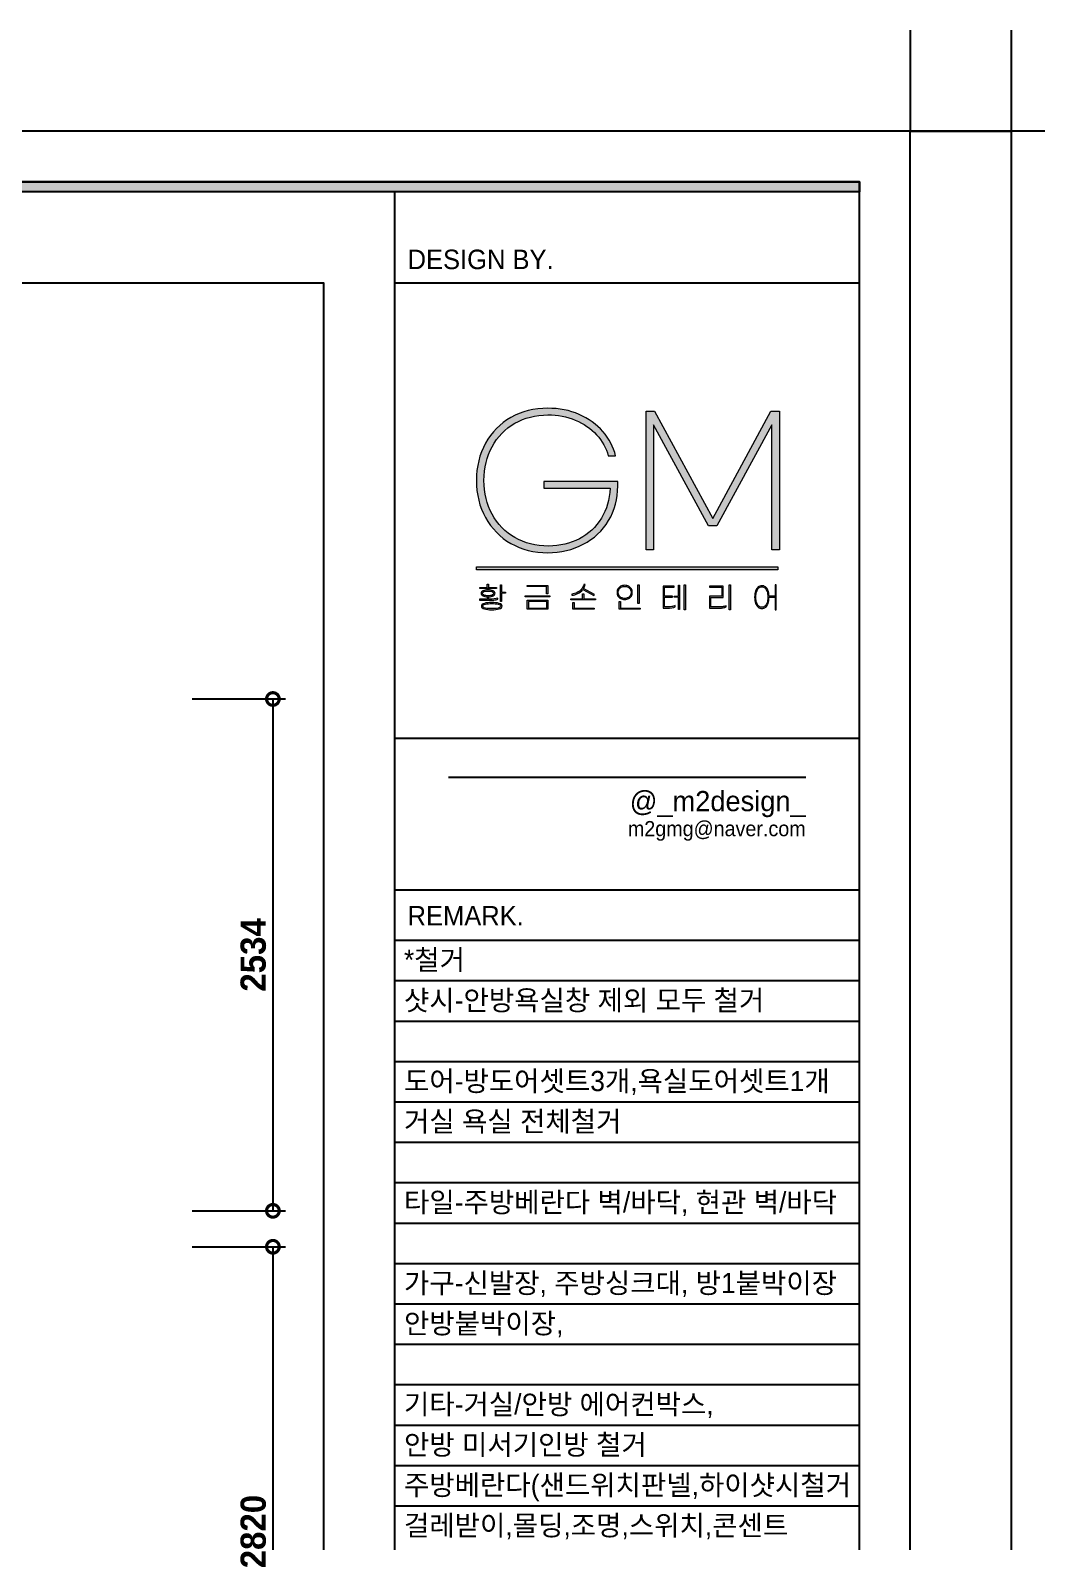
# Model space of a CAD drawing. Header units: inches. Extents: x 157163 to 245256, y -61743 to -20857.
# Drawn here: x 218900 to 223883, y -28340 to -20857 of the extents above; entities that cross this region are included whole.
import ezdxf
from ezdxf.enums import TextEntityAlignment as Align

# ---------------------------------------------------------------- set-up
doc = ezdxf.new("R2010")
doc.units = ezdxf.units.IN
doc.header["$LTSCALE"] = 50
doc.header["$MEASUREMENT"] = 0
for name, color, linetype in [('0-ELC TEXT', 7, 'Continuous'), ('07-DIM WAL', 5, 'Continuous'), ('_U+B808_U+C774_U+C5B4 2', 7, 'Continuous'), ('FORM(YOURNAME)-1', 1, 'Continuous'), ('FORM(YOURNAME)-11', 1, 'Continuous')]:
    doc.layers.add(name, color=color, linetype=linetype)
doc.styles.add('YOURNAME', font='HY울릉도M.TTF')
doc.styles.add('넥슨고딕', font='NEXONLv1GothicBold.ttf')
doc.styles.add('코레일둥고', font='Korail_Round_Gothic_Medium.ttf')
doc.dimstyles.new('50', dxfattribs={"dimscale": 50, "dimtxt": 2.5, "dimasz": 2.5, "dimexe": 1.25, "dimexo": 2, "dimtad": 1, "dimdec": 0, "dimtxsty": '넥슨고딕', "dimblk": 'DOTSMALL', "dimcen": 2.5, "dimclrd": 1, "dimclre": 1, "dimclrt": 7, "dimadec": 0, "dimazin": 0, "dimtfac": 1, "dimtdec": 0, "dimtix": 1, "dimtmove": 0, "dimatfit": 3, "dimldrblk": 'DOTSMALL', "dimfxl": 1.25, "dimarcsym": 0})

# ---------------------------------------------------------------- blocks, each defined once
blk = doc.blocks.new('block 29')
at = {"layer": '_U+B808_U+C774_U+C5B4 2'}
h = blk.add_hatch(color=35, dxfattribs=at)
h.dxf.hatch_style = 2
edge = h.paths.add_edge_path()
edge.add_spline(control_points=[(626.29, -130.32), (626.06, -130.35), (625.8, -130.36), (625.5, -130.36), (625.5, -130.36), (624.38, -130.36), (624.38, -130.36), (624.38, -130.36), (624.38, -130.21), (624.38, -130.21), (624.38, -130.21), (625.42, -130.21), (625.42, -130.21), (625.42, -130.21), (625.42, -129.89), (625.42, -129.89), (625.16, -129.88), (624.96, -129.84), (624.81, -129.76), (624.66, -129.68), (624.58, -129.57), (624.58, -129.44), (624.58, -129.3), (624.66, -129.19), (624.83, -129.1), (625, -129.02), (625.22, -128.98), (625.5, -128.98), (625.79, -128.98), (626.01, -129.02), (626.18, -129.1), (626.34, -129.19), (626.43, -129.3), (626.43, -129.44), (626.43, -129.57), (626.35, -129.68), (626.2, -129.76), (626.05, -129.84), (625.84, -129.89), (625.58, -129.89), (625.58, -129.89), (625.58, -130.21), (625.58, -130.21), (626.18, -130.2), (626.58, -130.16), (626.78, -130.07), (626.78, -130.07), (626.78, -130.22), (626.78, -130.22), (626.68, -130.27), (626.51, -130.3), (626.29, -130.32)], knot_values=[0, 0, 0, 0, 1, 1, 1, 2, 2, 2, 3, 3, 3, 4, 4, 4, 5, 5, 5, 6, 6, 6, 7, 7, 7, 8, 8, 8, 9, 9, 9, 10, 10, 10, 11, 11, 11, 12, 12, 12, 13, 13, 13, 14, 14, 14, 15, 15, 15, 16, 16, 16, 17, 17, 17, 17], degree=3, periodic=0)
h.paths.add_polyline_path([(626.62, -128.8), (624.41, -128.8), (624.41, -128.65), (625.41, -128.65), (625.41, -128.24), (625.58, -128.24), (625.58, -128.65), (626.62, -128.65)])
edge = h.paths.add_edge_path()
edge.add_spline(control_points=[(626.98, -130.76), (627.24, -130.83), (627.37, -130.96), (627.37, -131.13), (627.37, -131.3), (627.24, -131.42), (626.98, -131.5), (626.72, -131.57), (626.39, -131.61), (626, -131.61), (625.61, -131.61), (625.28, -131.57), (625.02, -131.5), (624.76, -131.42), (624.63, -131.3), (624.63, -131.13), (624.63, -130.96), (624.76, -130.83), (625.02, -130.76), (625.28, -130.68), (625.61, -130.65), (626, -130.65), (626.39, -130.65), (626.72, -130.68), (626.98, -130.76)], knot_values=[0, 0, 0, 0, 1, 1, 1, 2, 2, 2, 3, 3, 3, 4, 4, 4, 5, 5, 5, 6, 6, 6, 7, 7, 7, 8, 8, 8, 8], degree=3, periodic=0)
edge = h.paths.add_edge_path()
edge.add_spline(control_points=[(624.95, -129.67), (625.09, -129.72), (625.27, -129.75), (625.5, -129.75), (625.73, -129.75), (625.92, -129.72), (626.06, -129.67), (626.2, -129.61), (626.27, -129.53), (626.27, -129.44), (626.27, -129.34), (626.2, -129.27), (626.06, -129.21), (625.92, -129.15), (625.73, -129.13), (625.5, -129.13), (625.27, -129.13), (625.09, -129.15), (624.95, -129.21), (624.81, -129.27), (624.74, -129.34), (624.74, -129.44), (624.74, -129.53), (624.81, -129.61), (624.95, -129.67)], knot_values=[0, 0, 0, 0, 1, 1, 1, 2, 2, 2, 3, 3, 3, 4, 4, 4, 5, 5, 5, 6, 6, 6, 7, 7, 7, 8, 8, 8, 8], degree=3, periodic=0)
edge = h.paths.add_edge_path()
edge.add_spline(control_points=[(626.83, -131.38), (627.08, -131.33), (627.2, -131.25), (627.2, -131.13), (627.2, -131.01), (627.08, -130.92), (626.83, -130.87), (626.59, -130.82), (626.31, -130.79), (626, -130.79), (625.69, -130.79), (625.41, -130.82), (625.17, -130.87), (624.92, -130.92), (624.8, -131.01), (624.8, -131.13), (624.8, -131.25), (624.92, -131.33), (625.17, -131.38), (625.41, -131.44), (625.69, -131.46), (626, -131.46), (626.31, -131.46), (626.59, -131.44), (626.83, -131.38)], knot_values=[0, 0, 0, 0, 1, 1, 1, 2, 2, 2, 3, 3, 3, 4, 4, 4, 5, 5, 5, 6, 6, 6, 7, 7, 7, 8, 8, 8, 8], degree=3, periodic=0)
h.paths.add_polyline_path([(627.8, -129.28), (627.8, -129.43), (627.29, -129.43), (627.29, -130.53), (627.13, -130.53), (627.13, -128.32), (627.29, -128.32), (627.29, -129.28)])
h = blk.add_hatch(color=35, dxfattribs=at)
h.dxf.hatch_style = 2
h.paths.add_polyline_path([(633.67, -129.92), (630.41, -129.92), (630.41, -129.77), (633.67, -129.77)])
h.paths.add_polyline_path([(633.4, -129.51), (633.24, -129.51), (633.24, -128.55), (630.66, -128.55), (630.66, -128.4), (633.4, -128.4)])
h.paths.add_polyline_path([(633.41, -131.54), (630.67, -131.54), (630.67, -130.36), (633.41, -130.36)])
h.paths.add_polyline_path([(633.25, -131.39), (633.25, -130.51), (630.83, -130.51), (630.83, -131.39)])
h = blk.add_hatch(color=35, dxfattribs=at)
h.dxf.hatch_style = 2
h.paths.add_polyline_path([(639.69, -130.16), (639.69, -130.31), (636.44, -130.31), (636.44, -130.16), (637.98, -130.16), (637.98, -129.51), (638.15, -129.51), (638.15, -130.16)])
edge = h.paths.add_edge_path()
edge.add_spline(control_points=[(637.36, -129.47), (637.09, -129.61), (636.83, -129.68), (636.58, -129.68), (636.58, -129.68), (636.58, -129.53), (636.58, -129.53), (636.8, -129.52), (637.02, -129.46), (637.24, -129.35), (637.47, -129.24), (637.66, -129.08), (637.83, -128.89), (638, -128.7), (638.1, -128.49), (638.15, -128.26), (638.15, -128.26), (638.31, -128.28), (638.31, -128.28), (638.27, -128.46), (638.21, -128.63), (638.1, -128.79), (638.1, -128.79), (639.55, -129.58), (639.55, -129.58), (639.55, -129.58), (639.48, -129.71), (639.48, -129.71), (639.48, -129.71), (638.01, -128.93), (638.01, -128.93), (637.84, -129.15), (637.62, -129.33), (637.36, -129.47)], knot_values=[0, 0, 0, 0, 1, 1, 1, 2, 2, 2, 3, 3, 3, 4, 4, 4, 5, 5, 5, 6, 6, 6, 7, 7, 7, 8, 8, 8, 9, 9, 9, 10, 10, 10, 11, 11, 11, 11], degree=3, periodic=0)
h.paths.add_polyline_path([(636.86, -131.39), (639.51, -131.39), (639.51, -131.54), (636.7, -131.54), (636.7, -130.65), (636.86, -130.65)])
h = blk.add_hatch(color=35, dxfattribs=at)
h.dxf.hatch_style = 2
edge = h.paths.add_edge_path()
edge.add_spline(control_points=[(644.09, -128.5), (644.24, -128.59), (644.35, -128.7), (644.43, -128.84), (644.51, -128.98), (644.55, -129.14), (644.55, -129.31), (644.55, -129.49), (644.51, -129.65), (644.43, -129.79), (644.35, -129.93), (644.24, -130.04), (644.09, -130.13), (643.93, -130.21), (643.75, -130.25), (643.54, -130.25), (643.33, -130.25), (643.15, -130.21), (643, -130.13), (642.85, -130.04), (642.73, -129.93), (642.65, -129.79), (642.57, -129.65), (642.53, -129.49), (642.53, -129.31), (642.53, -129.14), (642.57, -128.98), (642.65, -128.84), (642.73, -128.7), (642.85, -128.59), (643, -128.5), (643.15, -128.42), (643.33, -128.38), (643.54, -128.38), (643.75, -128.38), (643.93, -128.42), (644.09, -128.5)], knot_values=[0, 0, 0, 0, 1, 1, 1, 2, 2, 2, 3, 3, 3, 4, 4, 4, 5, 5, 5, 6, 6, 6, 7, 7, 7, 8, 8, 8, 9, 9, 9, 10, 10, 10, 11, 11, 11, 12, 12, 12, 12], degree=3, periodic=0)
edge = h.paths.add_edge_path()
edge.add_spline(control_points=[(643.1, -128.62), (642.97, -128.69), (642.87, -128.78), (642.8, -128.9), (642.73, -129.02), (642.7, -129.16), (642.7, -129.31), (642.7, -129.47), (642.73, -129.61), (642.8, -129.73), (642.87, -129.85), (642.97, -129.94), (643.1, -130.01), (643.23, -130.07), (643.38, -130.11), (643.54, -130.11), (643.71, -130.11), (643.86, -130.07), (643.99, -130.01), (644.12, -129.94), (644.21, -129.85), (644.28, -129.73), (644.35, -129.61), (644.39, -129.47), (644.39, -129.31), (644.39, -129.16), (644.35, -129.02), (644.28, -128.9), (644.21, -128.78), (644.12, -128.69), (643.99, -128.62), (643.86, -128.56), (643.71, -128.52), (643.54, -128.52), (643.38, -128.52), (643.23, -128.56), (643.1, -128.62)], knot_values=[0, 0, 0, 0, 1, 1, 1, 2, 2, 2, 3, 3, 3, 4, 4, 4, 5, 5, 5, 6, 6, 6, 7, 7, 7, 8, 8, 8, 9, 9, 9, 10, 10, 10, 11, 11, 11, 12, 12, 12, 12], degree=3, periodic=0)
h.paths.add_polyline_path([(642.98, -131.39), (645.58, -131.39), (645.58, -131.54), (642.82, -131.54), (642.82, -130.53), (642.98, -130.53)])
h.paths.add_polyline_path([(645.45, -130.78), (645.29, -130.78), (645.29, -128.32), (645.45, -128.32)])
h = blk.add_hatch(color=35, dxfattribs=at)
h.dxf.hatch_style = 2
edge = h.paths.add_edge_path()
edge.add_spline(control_points=[(649.11, -131.24), (649.37, -131.24), (649.58, -131.22), (649.75, -131.19), (649.92, -131.17), (650.08, -131.12), (650.22, -131.05), (650.22, -131.05), (650.22, -131.21), (650.22, -131.21), (649.97, -131.33), (649.61, -131.39), (649.13, -131.39), (649.13, -131.39), (648.63, -131.39), (648.63, -131.39), (648.63, -131.39), (648.63, -128.48), (648.63, -128.48), (648.63, -128.48), (650.06, -128.48), (650.06, -128.48), (650.06, -128.48), (650.06, -128.63), (650.06, -128.63), (650.06, -128.63), (648.79, -128.63), (648.79, -128.63), (648.79, -128.63), (648.79, -129.81), (648.79, -129.81), (648.79, -129.81), (649.87, -129.81), (649.87, -129.81), (649.87, -129.81), (649.87, -129.96), (649.87, -129.96), (649.87, -129.96), (648.79, -129.96), (648.79, -129.96), (648.79, -129.96), (648.79, -131.24), (648.79, -131.24), (648.79, -131.24), (649.11, -131.24), (649.11, -131.24)], knot_values=[0, 0, 0, 0, 1, 1, 1, 2, 2, 2, 3, 3, 3, 4, 4, 4, 5, 5, 5, 6, 6, 6, 7, 7, 7, 8, 8, 8, 9, 9, 9, 10, 10, 10, 11, 11, 11, 12, 12, 12, 13, 13, 13, 14, 14, 14, 15, 15, 15, 15], degree=3, periodic=0)
h.paths.add_polyline_path([(650.64, -128.35), (650.8, -128.35), (650.8, -131.56), (650.64, -131.56), (650.64, -129.94), (650.06, -129.94), (650.06, -129.79), (650.64, -129.79)])
h.paths.add_polyline_path([(651.57, -128.32), (651.57, -131.62), (651.41, -131.62), (651.41, -128.32)])
h = blk.add_hatch(color=35, dxfattribs=at)
h.dxf.hatch_style = 2
edge = h.paths.add_edge_path()
edge.add_spline(control_points=[(656.55, -129.97), (656.55, -129.97), (654.9, -129.97), (654.9, -129.97), (654.9, -129.97), (654.9, -131.24), (654.9, -131.24), (654.9, -131.24), (656.08, -131.24), (656.08, -131.24), (656.23, -131.24), (656.39, -131.22), (656.55, -131.19), (656.7, -131.17), (656.83, -131.13), (656.93, -131.08), (656.93, -131.08), (656.93, -131.23), (656.93, -131.23), (656.83, -131.28), (656.71, -131.32), (656.55, -131.34), (656.4, -131.37), (656.24, -131.39), (656.08, -131.39), (656.08, -131.39), (654.74, -131.39), (654.74, -131.39), (654.74, -131.39), (654.74, -129.82), (654.74, -129.82), (654.74, -129.82), (656.39, -129.82), (656.39, -129.82), (656.39, -129.82), (656.39, -128.63), (656.39, -128.63), (656.39, -128.63), (654.73, -128.63), (654.73, -128.63), (654.73, -128.63), (654.73, -128.48), (654.73, -128.48), (654.73, -128.48), (656.55, -128.48), (656.55, -128.48), (656.55, -128.48), (656.55, -129.97), (656.55, -129.97)], knot_values=[0, 0, 0, 0, 1, 1, 1, 2, 2, 2, 3, 3, 3, 4, 4, 4, 5, 5, 5, 6, 6, 6, 7, 7, 7, 8, 8, 8, 9, 9, 9, 10, 10, 10, 11, 11, 11, 12, 12, 12, 13, 13, 13, 14, 14, 14, 15, 15, 15, 16, 16, 16, 16], degree=3, periodic=0)
h.paths.add_polyline_path([(657.51, -131.62), (657.34, -131.62), (657.34, -128.32), (657.51, -128.32)])
h = blk.add_hatch(color=35, dxfattribs=at)
h.dxf.hatch_style = 2
edge = h.paths.add_edge_path()
edge.add_spline(control_points=[(663.56, -128.32), (663.56, -128.32), (663.56, -131.62), (663.56, -131.62), (663.56, -131.62), (663.4, -131.62), (663.4, -131.62), (663.4, -131.62), (663.4, -129.94), (663.4, -129.94), (663.4, -129.94), (662.6, -129.94), (662.6, -129.94), (662.6, -130.27), (662.56, -130.54), (662.48, -130.77), (662.4, -130.99), (662.29, -131.16), (662.14, -131.27), (662, -131.38), (661.84, -131.43), (661.65, -131.43), (661.47, -131.43), (661.3, -131.38), (661.16, -131.27), (661.02, -131.16), (660.91, -130.99), (660.82, -130.76), (660.74, -130.54), (660.7, -130.26), (660.7, -129.93), (660.7, -129.6), (660.74, -129.33), (660.82, -129.1), (660.91, -128.88), (661.02, -128.71), (661.16, -128.6), (661.3, -128.49), (661.47, -128.43), (661.65, -128.43), (661.83, -128.43), (661.99, -128.48), (662.13, -128.58), (662.26, -128.68), (662.37, -128.83), (662.46, -129.04), (662.54, -129.24), (662.59, -129.5), (662.6, -129.79), (662.6, -129.79), (663.4, -129.79), (663.4, -129.79), (663.4, -129.79), (663.4, -128.32), (663.4, -128.32), (663.4, -128.32), (663.56, -128.32), (663.56, -128.32)], knot_values=[0, 0, 0, 0, 1, 1, 1, 2, 2, 2, 3, 3, 3, 4, 4, 4, 5, 5, 5, 6, 6, 6, 7, 7, 7, 8, 8, 8, 9, 9, 9, 10, 10, 10, 11, 11, 11, 12, 12, 12, 13, 13, 13, 14, 14, 14, 15, 15, 15, 16, 16, 16, 17, 17, 17, 18, 18, 18, 19, 19, 19, 19], degree=3, periodic=0)
edge = h.paths.add_edge_path()
edge.add_spline(control_points=[(662.06, -131.13), (662.18, -131.03), (662.27, -130.88), (662.34, -130.68), (662.4, -130.48), (662.44, -130.23), (662.44, -129.93), (662.44, -129.64), (662.4, -129.39), (662.34, -129.19), (662.27, -128.98), (662.18, -128.83), (662.06, -128.73), (661.94, -128.63), (661.8, -128.58), (661.65, -128.58), (661.5, -128.58), (661.37, -128.63), (661.25, -128.73), (661.13, -128.83), (661.04, -128.98), (660.97, -129.19), (660.9, -129.39), (660.87, -129.64), (660.87, -129.93), (660.87, -130.23), (660.9, -130.48), (660.97, -130.68), (661.04, -130.88), (661.13, -131.03), (661.25, -131.13), (661.37, -131.23), (661.5, -131.28), (661.65, -131.28), (661.8, -131.28), (661.94, -131.23), (662.06, -131.13)], knot_values=[0, 0, 0, 0, 1, 1, 1, 2, 2, 2, 3, 3, 3, 4, 4, 4, 5, 5, 5, 6, 6, 6, 7, 7, 7, 8, 8, 8, 9, 9, 9, 10, 10, 10, 11, 11, 11, 12, 12, 12, 12], degree=3, periodic=0)
at = {"layer": '_U+B808_U+C774_U+C5B4 2', "lineweight": 0}
for points in [[(626.62, -128.8), (624.41, -128.8), (624.41, -128.65), (625.41, -128.65), (625.41, -128.24), (625.58, -128.24), (625.58, -128.65), (626.62, -128.65), (626.62, -128.8)], [(627.8, -129.28), (627.8, -129.43), (627.29, -129.43), (627.29, -130.53), (627.13, -130.53), (627.13, -128.32), (627.29, -128.32), (627.29, -129.28), (627.8, -129.28)], [(633.4, -129.51), (633.24, -129.51), (633.24, -128.55), (630.66, -128.55), (630.66, -128.4), (633.4, -128.4), (633.4, -129.51)], [(639.69, -130.16), (639.69, -130.31), (636.44, -130.31), (636.44, -130.16), (637.98, -130.16), (637.98, -129.51), (638.15, -129.51), (638.15, -130.16), (639.69, -130.16)], [(645.45, -130.78), (645.29, -130.78), (645.29, -128.32), (645.45, -128.32), (645.45, -130.78)], [(650.64, -128.35), (650.8, -128.35), (650.8, -131.56), (650.64, -131.56), (650.64, -129.94), (650.06, -129.94), (650.06, -129.79), (650.64, -129.79), (650.64, -128.35)], [(651.57, -128.32), (651.57, -131.62), (651.41, -131.62), (651.41, -128.32), (651.57, -128.32)], [(657.51, -131.62), (657.34, -131.62), (657.34, -128.32), (657.51, -128.32), (657.51, -131.62)], [(633.67, -129.92), (630.41, -129.92), (630.41, -129.77), (633.67, -129.77), (633.67, -129.92)], [(633.41, -131.54), (630.67, -131.54), (630.67, -130.36), (633.41, -130.36), (633.41, -131.54)], [(633.25, -131.39), (633.25, -130.51), (630.83, -130.51), (630.83, -131.39), (633.25, -131.39)], [(636.86, -131.39), (639.51, -131.39), (639.51, -131.54), (636.7, -131.54), (636.7, -130.65), (636.86, -130.65), (636.86, -131.39)], [(642.98, -131.39), (645.58, -131.39), (645.58, -131.54), (642.82, -131.54), (642.82, -130.53), (642.98, -130.53), (642.98, -131.39)]]:
    blk.add_lwpolyline(points, dxfattribs=at)
for points, knots in [([(626.29, -130.32), (626.06, -130.35), (625.8, -130.36), (625.5, -130.36), (625.5, -130.36), (624.38, -130.36), (624.38, -130.36), (624.38, -130.36), (624.38, -130.21), (624.38, -130.21), (624.38, -130.21), (625.42, -130.21), (625.42, -130.21), (625.42, -130.21), (625.42, -129.89), (625.42, -129.89), (625.16, -129.88), (624.96, -129.84), (624.81, -129.76), (624.66, -129.68), (624.58, -129.57), (624.58, -129.44), (624.58, -129.3), (624.66, -129.19), (624.83, -129.1), (625, -129.02), (625.22, -128.98), (625.5, -128.98), (625.79, -128.98), (626.01, -129.02), (626.18, -129.1), (626.34, -129.19), (626.43, -129.3), (626.43, -129.44), (626.43, -129.57), (626.35, -129.68), (626.2, -129.76), (626.05, -129.84), (625.84, -129.89), (625.58, -129.89), (625.58, -129.89), (625.58, -130.21), (625.58, -130.21), (626.18, -130.2), (626.58, -130.16), (626.78, -130.07), (626.78, -130.07), (626.78, -130.22), (626.78, -130.22), (626.68, -130.27), (626.51, -130.3), (626.29, -130.32)], [0, 0, 0, 0, 1, 1, 1, 2, 2, 2, 3, 3, 3, 4, 4, 4, 5, 5, 5, 6, 6, 6, 7, 7, 7, 8, 8, 8, 9, 9, 9, 10, 10, 10, 11, 11, 11, 12, 12, 12, 13, 13, 13, 14, 14, 14, 15, 15, 15, 16, 16, 16, 17, 17, 17, 17]), ([(624.95, -129.67), (625.09, -129.72), (625.27, -129.75), (625.5, -129.75), (625.73, -129.75), (625.92, -129.72), (626.06, -129.67), (626.2, -129.61), (626.27, -129.53), (626.27, -129.44), (626.27, -129.34), (626.2, -129.27), (626.06, -129.21), (625.92, -129.15), (625.73, -129.13), (625.5, -129.13), (625.27, -129.13), (625.09, -129.15), (624.95, -129.21), (624.81, -129.27), (624.74, -129.34), (624.74, -129.44), (624.74, -129.53), (624.81, -129.61), (624.95, -129.67)], [0, 0, 0, 0, 1, 1, 1, 2, 2, 2, 3, 3, 3, 4, 4, 4, 5, 5, 5, 6, 6, 6, 7, 7, 7, 8, 8, 8, 8]), ([(637.36, -129.47), (637.09, -129.61), (636.83, -129.68), (636.58, -129.68), (636.58, -129.68), (636.58, -129.53), (636.58, -129.53), (636.8, -129.52), (637.02, -129.46), (637.24, -129.35), (637.47, -129.24), (637.66, -129.08), (637.83, -128.89), (638, -128.7), (638.1, -128.49), (638.15, -128.26), (638.15, -128.26), (638.31, -128.28), (638.31, -128.28), (638.27, -128.46), (638.21, -128.63), (638.1, -128.79), (638.1, -128.79), (639.55, -129.58), (639.55, -129.58), (639.55, -129.58), (639.48, -129.71), (639.48, -129.71), (639.48, -129.71), (638.01, -128.93), (638.01, -128.93), (637.84, -129.15), (637.62, -129.33), (637.36, -129.47)], [0, 0, 0, 0, 1, 1, 1, 2, 2, 2, 3, 3, 3, 4, 4, 4, 5, 5, 5, 6, 6, 6, 7, 7, 7, 8, 8, 8, 9, 9, 9, 10, 10, 10, 11, 11, 11, 11]), ([(644.09, -128.5), (644.24, -128.59), (644.35, -128.7), (644.43, -128.84), (644.51, -128.98), (644.55, -129.14), (644.55, -129.31), (644.55, -129.49), (644.51, -129.65), (644.43, -129.79), (644.35, -129.93), (644.24, -130.04), (644.09, -130.13), (643.93, -130.21), (643.75, -130.25), (643.54, -130.25), (643.33, -130.25), (643.15, -130.21), (643, -130.13), (642.85, -130.04), (642.73, -129.93), (642.65, -129.79), (642.57, -129.65), (642.53, -129.49), (642.53, -129.31), (642.53, -129.14), (642.57, -128.98), (642.65, -128.84), (642.73, -128.7), (642.85, -128.59), (643, -128.5), (643.15, -128.42), (643.33, -128.38), (643.54, -128.38), (643.75, -128.38), (643.93, -128.42), (644.09, -128.5)], [0, 0, 0, 0, 1, 1, 1, 2, 2, 2, 3, 3, 3, 4, 4, 4, 5, 5, 5, 6, 6, 6, 7, 7, 7, 8, 8, 8, 9, 9, 9, 10, 10, 10, 11, 11, 11, 12, 12, 12, 12]), ([(643.1, -128.62), (642.97, -128.69), (642.87, -128.78), (642.8, -128.9), (642.73, -129.02), (642.7, -129.16), (642.7, -129.31), (642.7, -129.47), (642.73, -129.61), (642.8, -129.73), (642.87, -129.85), (642.97, -129.94), (643.1, -130.01), (643.23, -130.07), (643.38, -130.11), (643.54, -130.11), (643.71, -130.11), (643.86, -130.07), (643.99, -130.01), (644.12, -129.94), (644.21, -129.85), (644.28, -129.73), (644.35, -129.61), (644.39, -129.47), (644.39, -129.31), (644.39, -129.16), (644.35, -129.02), (644.28, -128.9), (644.21, -128.78), (644.12, -128.69), (643.99, -128.62), (643.86, -128.56), (643.71, -128.52), (643.54, -128.52), (643.38, -128.52), (643.23, -128.56), (643.1, -128.62)], [0, 0, 0, 0, 1, 1, 1, 2, 2, 2, 3, 3, 3, 4, 4, 4, 5, 5, 5, 6, 6, 6, 7, 7, 7, 8, 8, 8, 9, 9, 9, 10, 10, 10, 11, 11, 11, 12, 12, 12, 12]), ([(649.11, -131.24), (649.37, -131.24), (649.58, -131.22), (649.75, -131.19), (649.92, -131.17), (650.08, -131.12), (650.22, -131.05), (650.22, -131.05), (650.22, -131.21), (650.22, -131.21), (649.97, -131.33), (649.61, -131.39), (649.13, -131.39), (649.13, -131.39), (648.63, -131.39), (648.63, -131.39), (648.63, -131.39), (648.63, -128.48), (648.63, -128.48), (648.63, -128.48), (650.06, -128.48), (650.06, -128.48), (650.06, -128.48), (650.06, -128.63), (650.06, -128.63), (650.06, -128.63), (648.79, -128.63), (648.79, -128.63), (648.79, -128.63), (648.79, -129.81), (648.79, -129.81), (648.79, -129.81), (649.87, -129.81), (649.87, -129.81), (649.87, -129.81), (649.87, -129.96), (649.87, -129.96), (649.87, -129.96), (648.79, -129.96), (648.79, -129.96), (648.79, -129.96), (648.79, -131.24), (648.79, -131.24), (648.79, -131.24), (649.11, -131.24), (649.11, -131.24)], [0, 0, 0, 0, 1, 1, 1, 2, 2, 2, 3, 3, 3, 4, 4, 4, 5, 5, 5, 6, 6, 6, 7, 7, 7, 8, 8, 8, 9, 9, 9, 10, 10, 10, 11, 11, 11, 12, 12, 12, 13, 13, 13, 14, 14, 14, 15, 15, 15, 15]), ([(656.55, -129.97), (656.55, -129.97), (654.9, -129.97), (654.9, -129.97), (654.9, -129.97), (654.9, -131.24), (654.9, -131.24), (654.9, -131.24), (656.08, -131.24), (656.08, -131.24), (656.23, -131.24), (656.39, -131.22), (656.55, -131.19), (656.7, -131.17), (656.83, -131.13), (656.93, -131.08), (656.93, -131.08), (656.93, -131.23), (656.93, -131.23), (656.83, -131.28), (656.71, -131.32), (656.55, -131.34), (656.4, -131.37), (656.24, -131.39), (656.08, -131.39), (656.08, -131.39), (654.74, -131.39), (654.74, -131.39), (654.74, -131.39), (654.74, -129.82), (654.74, -129.82), (654.74, -129.82), (656.39, -129.82), (656.39, -129.82), (656.39, -129.82), (656.39, -128.63), (656.39, -128.63), (656.39, -128.63), (654.73, -128.63), (654.73, -128.63), (654.73, -128.63), (654.73, -128.48), (654.73, -128.48), (654.73, -128.48), (656.55, -128.48), (656.55, -128.48), (656.55, -128.48), (656.55, -129.97), (656.55, -129.97)], [0, 0, 0, 0, 1, 1, 1, 2, 2, 2, 3, 3, 3, 4, 4, 4, 5, 5, 5, 6, 6, 6, 7, 7, 7, 8, 8, 8, 9, 9, 9, 10, 10, 10, 11, 11, 11, 12, 12, 12, 13, 13, 13, 14, 14, 14, 15, 15, 15, 16, 16, 16, 16]), ([(663.56, -128.32), (663.56, -128.32), (663.56, -131.62), (663.56, -131.62), (663.56, -131.62), (663.4, -131.62), (663.4, -131.62), (663.4, -131.62), (663.4, -129.94), (663.4, -129.94), (663.4, -129.94), (662.6, -129.94), (662.6, -129.94), (662.6, -130.27), (662.56, -130.54), (662.48, -130.77), (662.4, -130.99), (662.29, -131.16), (662.14, -131.27), (662, -131.38), (661.84, -131.43), (661.65, -131.43), (661.47, -131.43), (661.3, -131.38), (661.16, -131.27), (661.02, -131.16), (660.91, -130.99), (660.82, -130.76), (660.74, -130.54), (660.7, -130.26), (660.7, -129.93), (660.7, -129.6), (660.74, -129.33), (660.82, -129.1), (660.91, -128.88), (661.02, -128.71), (661.16, -128.6), (661.3, -128.49), (661.47, -128.43), (661.65, -128.43), (661.83, -128.43), (661.99, -128.48), (662.13, -128.58), (662.26, -128.68), (662.37, -128.83), (662.46, -129.04), (662.54, -129.24), (662.59, -129.5), (662.6, -129.79), (662.6, -129.79), (663.4, -129.79), (663.4, -129.79), (663.4, -129.79), (663.4, -128.32), (663.4, -128.32), (663.4, -128.32), (663.56, -128.32), (663.56, -128.32)], [0, 0, 0, 0, 1, 1, 1, 2, 2, 2, 3, 3, 3, 4, 4, 4, 5, 5, 5, 6, 6, 6, 7, 7, 7, 8, 8, 8, 9, 9, 9, 10, 10, 10, 11, 11, 11, 12, 12, 12, 13, 13, 13, 14, 14, 14, 15, 15, 15, 16, 16, 16, 17, 17, 17, 18, 18, 18, 19, 19, 19, 19]), ([(662.06, -131.13), (662.18, -131.03), (662.27, -130.88), (662.34, -130.68), (662.4, -130.48), (662.44, -130.23), (662.44, -129.93), (662.44, -129.64), (662.4, -129.39), (662.34, -129.19), (662.27, -128.98), (662.18, -128.83), (662.06, -128.73), (661.94, -128.63), (661.8, -128.58), (661.65, -128.58), (661.5, -128.58), (661.37, -128.63), (661.25, -128.73), (661.13, -128.83), (661.04, -128.98), (660.97, -129.19), (660.9, -129.39), (660.87, -129.64), (660.87, -129.93), (660.87, -130.23), (660.9, -130.48), (660.97, -130.68), (661.04, -130.88), (661.13, -131.03), (661.25, -131.13), (661.37, -131.23), (661.5, -131.28), (661.65, -131.28), (661.8, -131.28), (661.94, -131.23), (662.06, -131.13)], [0, 0, 0, 0, 1, 1, 1, 2, 2, 2, 3, 3, 3, 4, 4, 4, 5, 5, 5, 6, 6, 6, 7, 7, 7, 8, 8, 8, 9, 9, 9, 10, 10, 10, 11, 11, 11, 12, 12, 12, 12]), ([(626.98, -130.76), (627.24, -130.83), (627.37, -130.96), (627.37, -131.13), (627.37, -131.3), (627.24, -131.42), (626.98, -131.5), (626.72, -131.57), (626.39, -131.61), (626, -131.61), (625.61, -131.61), (625.28, -131.57), (625.02, -131.5), (624.76, -131.42), (624.63, -131.3), (624.63, -131.13), (624.63, -130.96), (624.76, -130.83), (625.02, -130.76), (625.28, -130.68), (625.61, -130.65), (626, -130.65), (626.39, -130.65), (626.72, -130.68), (626.98, -130.76)], [0, 0, 0, 0, 1, 1, 1, 2, 2, 2, 3, 3, 3, 4, 4, 4, 5, 5, 5, 6, 6, 6, 7, 7, 7, 8, 8, 8, 8]), ([(626.83, -131.38), (627.08, -131.33), (627.2, -131.25), (627.2, -131.13), (627.2, -131.01), (627.08, -130.92), (626.83, -130.87), (626.59, -130.82), (626.31, -130.79), (626, -130.79), (625.69, -130.79), (625.41, -130.82), (625.17, -130.87), (624.92, -130.92), (624.8, -131.01), (624.8, -131.13), (624.8, -131.25), (624.92, -131.33), (625.17, -131.38), (625.41, -131.44), (625.69, -131.46), (626, -131.46), (626.31, -131.46), (626.59, -131.44), (626.83, -131.38)], [0, 0, 0, 0, 1, 1, 1, 2, 2, 2, 3, 3, 3, 4, 4, 4, 5, 5, 5, 6, 6, 6, 7, 7, 7, 8, 8, 8, 8])]:
    blk.add_open_spline(points, degree=3, knots=knots, dxfattribs=at)
blk = doc.blocks.new('block 30')
at = {"layer": '_U+B808_U+C774_U+C5B4 2'}
h = blk.add_hatch(color=35, dxfattribs=at)
h.dxf.hatch_style = 2
edge = h.paths.add_edge_path()
edge.add_spline(control_points=[(637.53, -105.82), (638.78, -106.37), (639.83, -107.12), (640.66, -108.08), (641.5, -109.03), (642.06, -110.11), (642.35, -111.29), (642.35, -111.29), (641.36, -111.29), (641.36, -111.29), (641.11, -110.26), (640.6, -109.33), (639.84, -108.5), (639.08, -107.68), (638.14, -107.03), (637.02, -106.57), (635.9, -106.11), (634.7, -105.88), (633.42, -105.88), (631.78, -105.88), (630.32, -106.25), (629.04, -106.99), (627.76, -107.73), (626.76, -108.76), (626.05, -110.08), (625.33, -111.4), (624.97, -112.88), (624.97, -114.53), (624.97, -116.2), (625.33, -117.69), (626.05, -119), (626.76, -120.31), (627.77, -121.34), (629.05, -122.08), (630.34, -122.82), (631.82, -123.19), (633.49, -123.19), (634.98, -123.19), (636.34, -122.87), (637.56, -122.23), (638.78, -121.59), (639.75, -120.69), (640.47, -119.53), (641.18, -118.38), (641.57, -117.05), (641.61, -115.55), (641.61, -115.55), (632.88, -115.55), (632.88, -115.55), (632.88, -115.55), (632.88, -114.65), (632.88, -114.65), (632.88, -114.65), (642.63, -114.65), (642.63, -114.65), (642.63, -114.65), (642.63, -115.25), (642.63, -115.25), (642.63, -116.97), (642.23, -118.49), (641.42, -119.84), (640.6, -121.18), (639.49, -122.22), (638.08, -122.96), (636.67, -123.7), (635.11, -124.07), (633.39, -124.07), (631.57, -124.07), (629.95, -123.66), (628.52, -122.85), (627.09, -122.03), (625.98, -120.89), (625.18, -119.44), (624.37, -117.99), (623.97, -116.36), (623.97, -114.53), (623.97, -112.71), (624.37, -111.08), (625.18, -109.63), (625.98, -108.18), (627.09, -107.04), (628.52, -106.22), (629.95, -105.41), (631.57, -105), (633.39, -105), (634.89, -105), (636.27, -105.27), (637.53, -105.82)], knot_values=[0, 0, 0, 0, 1, 1, 1, 2, 2, 2, 3, 3, 3, 4, 4, 4, 5, 5, 5, 6, 6, 6, 7, 7, 7, 8, 8, 8, 9, 9, 9, 10, 10, 10, 11, 11, 11, 12, 12, 12, 13, 13, 13, 14, 14, 14, 15, 15, 15, 16, 16, 16, 17, 17, 17, 18, 18, 18, 19, 19, 19, 20, 20, 20, 21, 21, 21, 22, 22, 22, 23, 23, 23, 24, 24, 24, 25, 25, 25, 26, 26, 26, 27, 27, 27, 28, 28, 28, 29, 29, 29, 29], degree=3, periodic=0)
h = blk.add_hatch(color=35, dxfattribs=at)
h.dxf.hatch_style = 2
h.paths.add_polyline_path([(646.36, -105.39), (647.49, -105.39), (655.18, -119.56), (662.86, -105.39), (663.97, -105.39), (663.97, -123.68), (662.98, -123.68), (662.98, -107.17), (655.73, -120.53), (654.6, -120.53), (647.35, -107.17), (647.35, -123.68), (646.36, -123.68)])
at = {"layer": '_U+B808_U+C774_U+C5B4 2', "lineweight": 0}
blk.add_lwpolyline([(646.36, -105.39), (647.49, -105.39), (655.18, -119.56), (662.86, -105.39), (663.97, -105.39), (663.97, -123.68), (662.98, -123.68), (662.98, -107.17), (655.73, -120.53), (654.6, -120.53), (647.35, -107.17), (647.35, -123.68), (646.36, -123.68), (646.36, -105.39)], dxfattribs=at)
blk.add_open_spline([(637.53, -105.82), (638.78, -106.37), (639.83, -107.12), (640.66, -108.08), (641.5, -109.03), (642.06, -110.11), (642.35, -111.29), (642.35, -111.29), (641.36, -111.29), (641.36, -111.29), (641.11, -110.26), (640.6, -109.33), (639.84, -108.5), (639.08, -107.68), (638.14, -107.03), (637.02, -106.57), (635.9, -106.11), (634.7, -105.88), (633.42, -105.88), (631.78, -105.88), (630.32, -106.25), (629.04, -106.99), (627.76, -107.73), (626.76, -108.76), (626.05, -110.08), (625.33, -111.4), (624.97, -112.88), (624.97, -114.53), (624.97, -116.2), (625.33, -117.69), (626.05, -119), (626.76, -120.31), (627.77, -121.34), (629.05, -122.08), (630.34, -122.82), (631.82, -123.19), (633.49, -123.19), (634.98, -123.19), (636.34, -122.87), (637.56, -122.23), (638.78, -121.59), (639.75, -120.69), (640.47, -119.53), (641.18, -118.38), (641.57, -117.05), (641.61, -115.55), (641.61, -115.55), (632.88, -115.55), (632.88, -115.55), (632.88, -115.55), (632.88, -114.65), (632.88, -114.65), (632.88, -114.65), (642.63, -114.65), (642.63, -114.65), (642.63, -114.65), (642.63, -115.25), (642.63, -115.25), (642.63, -116.97), (642.23, -118.49), (641.42, -119.84), (640.6, -121.18), (639.49, -122.22), (638.08, -122.96), (636.67, -123.7), (635.11, -124.07), (633.39, -124.07), (631.57, -124.07), (629.95, -123.66), (628.52, -122.85), (627.09, -122.03), (625.98, -120.89), (625.18, -119.44), (624.37, -117.99), (623.97, -116.36), (623.97, -114.53), (623.97, -112.71), (624.37, -111.08), (625.18, -109.63), (625.98, -108.18), (627.09, -107.04), (628.52, -106.22), (629.95, -105.41), (631.57, -105), (633.39, -105), (634.89, -105), (636.27, -105.27), (637.53, -105.82)], degree=3, knots=[0, 0, 0, 0, 1, 1, 1, 2, 2, 2, 3, 3, 3, 4, 4, 4, 5, 5, 5, 6, 6, 6, 7, 7, 7, 8, 8, 8, 9, 9, 9, 10, 10, 10, 11, 11, 11, 12, 12, 12, 13, 13, 13, 14, 14, 14, 15, 15, 15, 16, 16, 16, 17, 17, 17, 18, 18, 18, 19, 19, 19, 20, 20, 20, 21, 21, 21, 22, 22, 22, 23, 23, 23, 24, 24, 24, 25, 25, 25, 26, 26, 26, 27, 27, 27, 28, 28, 28, 29, 29, 29, 29], dxfattribs=at)
blk = doc.blocks.new('block 28')
at = {"layer": '_U+B808_U+C774_U+C5B4 2'}
for name in ['block 30', 'block 29']:
    blk.add_blockref(name, (0, 0), dxfattribs=at)
blk = doc.blocks.new('block 27')
at = {"layer": '_U+B808_U+C774_U+C5B4 2'}
h = blk.add_hatch(color=35, dxfattribs=at)
h.dxf.hatch_style = 2
h.paths.add_polyline_path([(663.76, -126.35), (623.97, -126.35), (623.97, -125.94), (663.76, -125.94)])
at = {"layer": '_U+B808_U+C774_U+C5B4 2', "lineweight": 0}
blk.add_lwpolyline([(663.76, -126.35), (623.97, -126.35), (623.97, -125.94), (663.76, -125.94), (663.76, -126.35)], dxfattribs=at)
at = {"layer": '_U+B808_U+C774_U+C5B4 2'}
blk.add_blockref('block 28', (0, 0), dxfattribs=at)
blk = doc.blocks.new('FORM-ELEVATION')
at = {"layer": 'FORM(YOURNAME)-11'}
h = blk.add_hatch(color=256, dxfattribs=at)
h.dxf.hatch_style = 1
h.paths.add_polyline_path([(-10309, 35708), (71691, 35708), (71691, 35508), (-10309, 35508)])
h.paths.add_polyline_path([(-10309, -21492), (71691, -21492), (71691, -21692), (-10309, -21692)])
at = {"layer": 'Defpoints', "color": 158}
for p, q in [((62481, 35508), (62481, -21492)), ((62481, 33708), (71691, 33708)), ((62481, 24686), (71691, 24686)), ((62481, 20686), (71691, 20686)), ((62481, 19886), (71691, 19886)), ((62481, 19086), (71691, 19086)), ((62481, 18286), (71691, 18286)), ((62481, 17486), (71691, 17486)), ((62481, 16686), (71691, 16686)), ((62481, 15886), (71691, 15886)), ((62481, 15086), (71691, 15086)), ((62481, 14286), (71691, 14286)), ((62481, 13486), (71691, 13486)), ((62481, 12686), (71691, 12686)), ((62481, 11886), (71691, 11886)), ((62481, 11086), (71691, 11086)), ((62481, 10286), (71691, 10286)), ((62481, 9486), (71691, 9486))]:
    blk.add_line(p, q, dxfattribs=at)
at = {"layer": 'Defpoints', "color": 1}
for points in [[(-11309, 38708), (-11309, 36708), (-13309, 36708)], [(72691, 38708), (72691, 36708), (74691, 36708)]]:
    blk.add_lwpolyline(points, dxfattribs=at)
at = {"layer": 'Defpoints', "color": 158}
for points in [[(-10309, -21692), (71691, -21692), (71691, 35708), (-10309, 35708)], [(-8309, 33708), (61071, 33708), (61071, -19692), (-8309, -19692)]]:
    blk.add_lwpolyline(points, close=True, dxfattribs=at)
at = {"layer": 'FORM(YOURNAME)-11', "color": 251}
blk.add_line((63550, 23916), (70622, 23916), dxfattribs=at)
at = {"layer": 'FORM(YOURNAME)-11', "color": 14}
blk.add_line((62481, 21686), (71691, 21686), dxfattribs=at)
at = {"layer": 'FORM(YOURNAME)-11', "color": 250}
blk.add_lwpolyline([(-11309, -22692), (72691, -22692), (72691, 36708), (-11309, 36708)], close=True, dxfattribs=at)
at = {"layer": 'FORM(YOURNAME)-11'}
blk.add_lwpolyline([(-10309, 35708), (71691, 35708), (71691, 35508), (-10309, 35508)], close=True, dxfattribs=at)
at = {"layer": '_U+B808_U+C774_U+C5B4 2', "xscale": 150, "yscale": 150, "zscale": 150}
blk.add_blockref('block 27', (-29494, 46972), dxfattribs=at)
at = {"layer": 'FORM(YOURNAME)-11', "color": 14, "style": 'YOURNAME'}
for s, p in [('DESIGN BY.', (62739, 34170)), ('REMARK.', (62739, 21172))]:
    blk.add_text(s, height=386.1, dxfattribs=at).set_placement(p, align=Align.MIDDLE_LEFT)
for s, height, width, p in [('@_m2design_', 400, 1.03, (70622, 23242)), ('m2gmg@naver.com', 300, 0.995, (70622, 22747))]:
    blk.add_text(s, height=height, dxfattribs=dict(at, width=width)).set_placement(p, align=Align.RIGHT)
at = {"layer": 'FORM(YOURNAME)-11', "color": 3, "style": 'YOURNAME'}
for tag, height, p in [('1', 450, (71041, -1219)), ('2', 450, (71041, -1863)), ('3', 450, (71041, -3150)), ('4', 450, (71041, -5081)), ('5', 515, (71041, -7398)), ('6', 515, (71041, -9650)), ('7', 515, (71041, -11903)), ('8', 515, (71041, -14155)), ('9', 515, (71041, -16408)), ('10', 515, (66791, -18596)), ('11', 515, (71041, -18660)), ('12', 515, (66791, -20848)), ('13', 515, (71041, -20848))]:
    blk.add_attdef(tag, text='', height=height, dxfattribs=at).set_placement(p, align=Align.MIDDLE_RIGHT)
blk = doc.blocks.new('_DOTSMALL')
at = {"color": 0, "linetype": 'ByBlock', "const_width": 0.5}
blk.add_lwpolyline([(-0.0625, 0, 1), (0.0625, 0, 1)], format="xyb", close=True, dxfattribs=at)
blk = doc.blocks.new('*D19')
at = {"layer": '07-DIM WAL', "color": 1, "lineweight": -2, "transparency": 16777216}
for p, q in [((219701.3, -24167.9), (220163.8, -24167.9)), ((220101.3, -24167.9), (220101.3, -26701.9)), ((219701.3, -26701.9), (220163.8, -26701.9))]:
    blk.add_line(p, q, dxfattribs=at)
at = {"layer": 'Defpoints', "color": 0, "transparency": 16777216}
for p in [(219601.3, -24167.9), (219601.3, -26701.9), (220101.3, -26701.9)]:
    blk.add_point(p, dxfattribs=at)
at = {"layer": '07-DIM WAL', "color": 1, "lineweight": -2, "transparency": 16777216, "xscale": 125, "yscale": 125, "zscale": 125}
for p, rotation in [((220101.3, -24167.9), 90), ((220101.3, -26701.9), 270)]:
    blk.add_blockref('_DOTSMALL', p, dxfattribs=dict(at, rotation=rotation))
at = {"layer": '07-DIM WAL', "color": 7, "transparency": 16777216, "insert": (220004.5, -25434.9), "char_height": 125, "attachment_point": 5, "rotation": 90, "style": '넥슨고딕'}
blk.add_mtext('2534', dxfattribs=at)
blk = doc.blocks.new('*D20')
at = {"layer": '07-DIM WAL', "color": 1, "lineweight": -2, "transparency": 16777216}
for p, q in [((219701.3, -26879.9), (220163.8, -26879.9)), ((220101.3, -26879.9), (220101.3, -29699.9)), ((219701.3, -29699.9), (220163.8, -29699.9))]:
    blk.add_line(p, q, dxfattribs=at)
at = {"layer": 'Defpoints', "color": 0, "transparency": 16777216}
for p in [(219601.3, -26879.9), (219601.3, -29699.9), (220101.3, -29699.9)]:
    blk.add_point(p, dxfattribs=at)
at = {"layer": '07-DIM WAL', "color": 1, "lineweight": -2, "transparency": 16777216, "xscale": 125, "yscale": 125, "zscale": 125}
for p, rotation in [((220101.3, -26879.9), 90), ((220101.3, -29699.9), 270)]:
    blk.add_blockref('_DOTSMALL', p, dxfattribs=dict(at, rotation=rotation))
at = {"layer": '07-DIM WAL', "color": 7, "transparency": 16777216, "insert": (220004.5, -28289.9), "char_height": 125, "attachment_point": 5, "rotation": 90, "style": '넥슨고딕'}
blk.add_mtext('2820', dxfattribs=at)

msp = doc.modelspace()

# ---------------------------------------------------------------- block references
at = {"layer": 'FORM(YOURNAME)-1', "xscale": 0.2500000000000001, "yscale": 0.2500000000000001, "zscale": 0.2500000000000001}
for p in [(205083.5, -30533.9), (226583.5, -30533.9)]:
    msp.add_blockref('FORM-ELEVATION', p, dxfattribs=at)

# ---------------------------------------------------------------- texts
at = {"layer": '0-ELC TEXT', "style": '코레일둥고'}
for s, p in [('*철거', (220750.3, -25509.3)), ('샷시-안방욕실창 제외 모두 철거', (220750.3, -25709.3)), ('도어-방도어셋트3개,욕실도어셋트1개', (220750.3, -26109.3)), ('거실 욕실 전체철거', (220750.3, -26309.3)), ('타일-주방베란다 벽/바닥, 현관 벽/바닥', (220750.3, -26709.3)), ('가구-신발장, 주방싱크대, 방1붙박이장', (220750.3, -27109.3)), ('안방붙박이장,', (220750.3, -27309.3)), ('기타-거실/안방 에어컨박스,', (220750.3, -27709.3)), ('안방 미서기인방 철거', (220750.3, -27909.3)), ('주방베란다(샌드위치판넬,하이샷시철거', (220750.3, -28109.3)), ('걸레받이,몰딩,조명,스위치,콘센트', (220750.3, -28309.3))]:
    msp.add_text(s, height=100, dxfattribs=at).set_placement(p)

# ---------------------------------------------------------------- dimensions: what is measured, and where the dimension line sits
at = {"layer": '07-DIM WAL'}
for base, p1, p2, picture, middle in [((220101.3, -26701.9), (219601.3, -24167.9), (219601.3, -26701.9), '*D19', (220004.5, -25434.9)), ((220101.3, -29699.9), (219601.3, -26879.9), (219601.3, -29699.9), '*D20', (220004.5, -28289.9))]:
    dim = msp.add_linear_dim(base=base, p1=p1, p2=p2, angle=90, dimstyle='50', dxfattribs=at)
    dim.commit()
    dim.dimension.update_dxf_attribs({"geometry": picture, "text_midpoint": middle})

doc.saveas('drawing.dxf')
